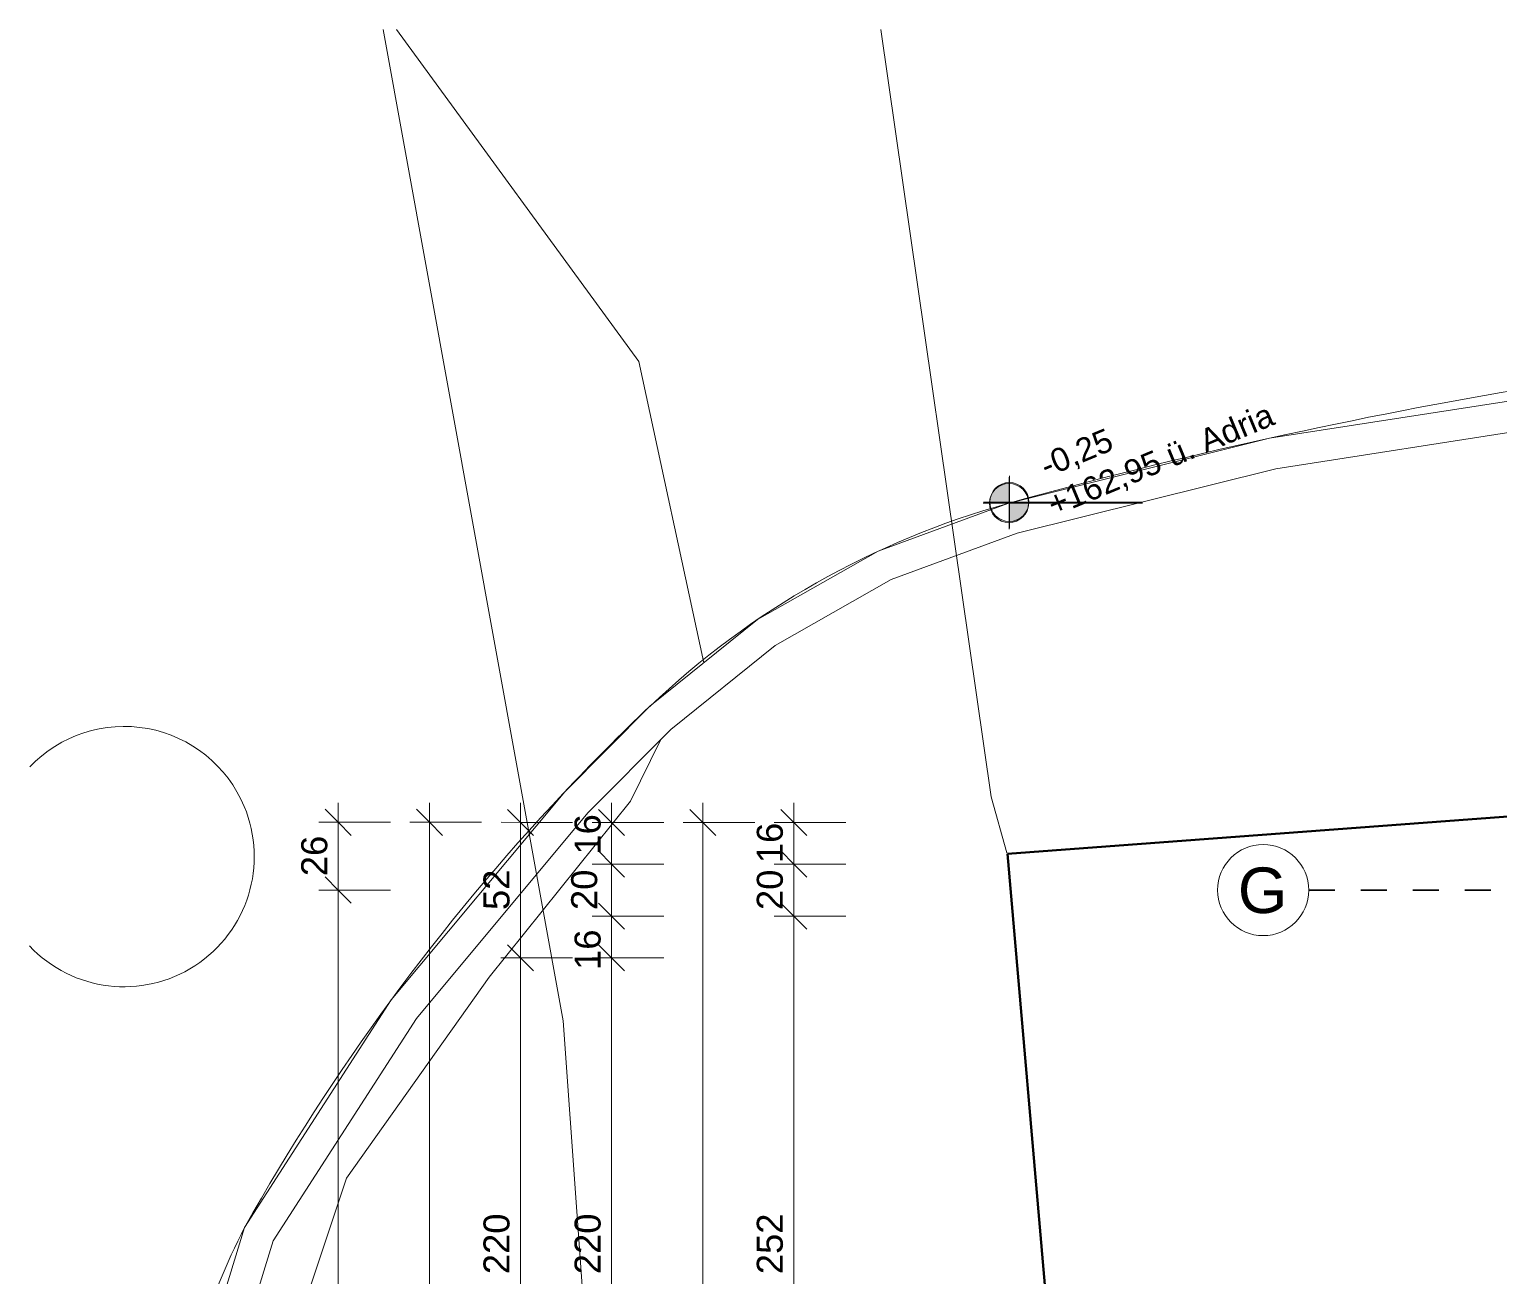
# Model space of a CAD drawing. Header units: metres. Extents: x -67.4 to -19.1, y 43.9 to 93.
# Drawn here: x -61.16 to -55.51, y 81.49 to 86.29 of the extents above; entities that cross this region are included whole.
import ezdxf

# ---------------------------------------------------------------- set-up
doc = ezdxf.new("R2010")
doc.units = ezdxf.units.M
doc.linetypes.add('Strich Punkt Mittel', pattern=[0.015875, 0.00635, -0.004763, 0, -0.004763])
for name, color, linetype, lineweight in [('A-DETL-THIN', 151, 'Continuous', 5), ('A_2D', 7, 'Continuous', 13), ('A_Bemassung-50_', 4, 'Continuous', 9), ('A_Bemassung_', 4, 'Continuous', 9), ('A_Beschriftung_', 7, 'Continuous', 9), ('A_Grundstuecksgrenze', 5, 'Continuous', 70), ('A_Raster_', 1, 'Continuous', 9), ('G-ANNO-DIMS_', 111, 'Continuous', 9), ('Geländevolumenkörper', 7, 'Continuous', 5), ('Sekundäre Höhenlinien', 250, 'Continuous', 5)]:
    doc.layers.add(name, color=color, linetype=linetype, lineweight=lineweight)
doc.styles.add('Arial_1', font='arial.ttf', dxfattribs={"height": 0.175})
doc.styles.add('Arial_2', font='arial.ttf', dxfattribs={"height": 0.09})
doc.styles.add('Arial_5', font='arial.ttf', dxfattribs={"height": 0.1})
doc.dimstyles.new('WGA-Bemaßung', dxfattribs={"dimscale": 0.3048, "dimtxt": 0.102026, "dimasz": 0.328084, "dimexe": 0.246063, "dimexo": 0.0625, "dimgap": 0.04101, "dimtad": 1, "dimdec": 1, "dimlfac": 100, "dimrnd": 0.5, "dimdsep": 46, "dimtxsty": 'Arial_5', "dimblk1": 'OBLIQUE', "dimblk2": 'OBLIQUE', "dimsah": 1, "dimcen": 0.09, "dimdle": 0.246063, "dimazin": 2, "dimtfac": 1, "dimtdec": 4, "dimtix": 1, "dimtmove": 0, "dimatfit": 3, "dimfxl": 0.656168, "dimfxlon": 1, "dimtvp": 1, "dimtolj": 1, "dimtzin": 0, "dimarcsym": 2})
doc.dimstyles.new('WGA-Bemaßung_2', dxfattribs={"dimscale": 0.3048, "dimtxt": 0.102026, "dimasz": 0.328084, "dimexe": 0.246063, "dimexo": 0.0625, "dimgap": 0.04101, "dimtad": 1, "dimdec": 1, "dimlfac": 100, "dimrnd": 0.5, "dimdsep": 46, "dimtxsty": 'Arial_5', "dimblk1": 'OBLIQUE', "dimblk2": 'OBLIQUE', "dimsah": 1, "dimcen": 0.09, "dimdle": 0.246063, "dimazin": 2, "dimtfac": 1, "dimtdec": 4, "dimtix": 1, "dimtmove": 2, "dimatfit": 3, "dimfxl": 0.656168, "dimfxlon": 1, "dimtvp": 1, "dimtolj": 1, "dimtzin": 0, "dimarcsym": 2})

# ---------------------------------------------------------------- blocks, each defined once
blk = doc.blocks.new('Family - ___-3180367-263_PP_00EG_BT2')
at = {"layer": 'A_Grundstuecksgrenze'}
for p, q in [((-20.9804, 98.8097), (-27.6064, 78.0779)), ((-15.6261, 97.0319), (-20.9804, 98.8097))]:
    blk.add_line(p, q, dxfattribs=at)
blk = doc.blocks.new('Raster - BS_Achse-112124-263_PP_00EG_BT2')
at = {"layer": 'A_Beschriftung_'}
blk.add_circle((0, 0), 0.0035, dxfattribs=at)
blk = doc.blocks.new('DIMBLOCK46-263_PP_00EG_BT2')
at = {"layer": 'A_Bemassung-50_', "transparency": 16777216}
for p, q in [((-59.9707, 83.3151), (-59.9708, 82.9801)), ((-59.9707, 83.2401), (-60.0457, 83.2401)), ((-59.9707, 83.2401), (-59.7707, 83.2401)), ((-59.9708, 82.9801), (-60.0458, 82.9801)), ((-59.9708, 82.9801), (-59.7708, 82.9801))]:
    blk.add_line(p, q, dxfattribs=at)
at = {"layer": 'A_Bemassung-50_', "lineweight": 35, "transparency": 16777216}
for p, q in [((-59.9707, 83.2401), (-60.0207, 83.2901)), ((-59.9707, 83.2401), (-59.9207, 83.1901)), ((-59.9708, 82.9801), (-60.0207, 83.0301)), ((-59.9708, 82.9801), (-59.9208, 82.9301))]:
    blk.add_line(p, q, dxfattribs=at)
at = {"layer": 'A_Bemassung-50_', "color": 0, "transparency": 16777216, "insert": (-60.1131, 83.0332), "char_height": 0.1, "width": 0.184588, "attachment_point": 1, "rotation": 90, "line_spacing_factor": 0.941778, "style": 'Arial_5'}
blk.add_mtext('26', dxfattribs=at)
blk = doc.blocks.new('_Oblique')
at = {"color": 0, "linetype": 'ByBlock', "lineweight": -2}
blk.add_line((-0.5, -0.5), (0.5, 0.5), dxfattribs=at)
blk = doc.blocks.new('DIMBLOCK47-263_PP_00EG_BT2')
at = {"layer": 'A_Bemassung-50_', "lineweight": 35, "transparency": 16777216}
for p, q in [((-59.9708, 82.9801), (-60.0207, 83.0301)), ((-59.9708, 82.9801), (-59.9208, 82.9301)), ((-59.971, 75.7869), (-60.021, 75.8369)), ((-59.971, 75.7869), (-59.921, 75.7369))]:
    blk.add_line(p, q, dxfattribs=at)
at = {"layer": 'A_Bemassung-50_', "transparency": 16777216}
for p, q in [((-59.9708, 82.9801), (-60.0458, 82.9801)), ((-59.9708, 82.9801), (-59.971, 75.7869)), ((-59.9708, 82.9801), (-59.7708, 82.9801)), ((-59.971, 75.7869), (-60.046, 75.7869)), ((-59.971, 75.7869), (-59.771, 75.7868))]:
    blk.add_line(p, q, dxfattribs=at)
at = {"layer": 'A_Bemassung-50_', "color": 0, "transparency": 16777216, "insert": (-60.1132, 79.21), "char_height": 0.1, "width": 0.416266, "attachment_point": 1, "rotation": 90, "line_spacing_factor": 0.941778, "style": 'Arial_5'}
blk.add_mtext('719,5', dxfattribs=at)
blk = doc.blocks.new('DIMBLOCK54-263_PP_00EG_BT2')
at = {"layer": 'A_Bemassung-50_', "transparency": 16777216}
for p, q in [((-59.6207, 83.3151), (-59.6218, 47.577)), ((-59.6207, 83.2401), (-59.6957, 83.2401)), ((-59.6207, 83.2401), (-59.4207, 83.2401)), ((-59.6218, 47.652), (-59.6968, 47.652)), ((-59.6218, 47.652), (-59.4218, 47.652))]:
    blk.add_line(p, q, dxfattribs=at)
at = {"layer": 'A_Bemassung-50_', "lineweight": 35, "transparency": 16777216}
for p, q in [((-59.6207, 83.2401), (-59.6707, 83.2901)), ((-59.6207, 83.2401), (-59.5707, 83.1901)), ((-59.6218, 47.652), (-59.6718, 47.702)), ((-59.6218, 47.652), (-59.5718, 47.602))]:
    blk.add_line(p, q, dxfattribs=at)
at = {"layer": 'A_Bemassung-50_', "color": 0, "transparency": 16777216, "insert": (-59.7636, 65.2922), "char_height": 0.1, "width": 0.369177, "attachment_point": 1, "rotation": 90, "line_spacing_factor": 0.941778, "style": 'Arial_5'}
blk.add_mtext('3559', dxfattribs=at)
blk = doc.blocks.new('DIMBLOCK55-263_PP_00EG_BT2')
at = {"layer": 'A_Bemassung-50_', "transparency": 16777216}
for p, q in [((-59.2707, 83.315), (-59.2708, 82.72)), ((-59.2707, 83.24), (-59.3457, 83.2401)), ((-59.2707, 83.24), (-59.0707, 83.24)), ((-59.2708, 82.72), (-59.3458, 82.7201)), ((-59.2708, 82.72), (-59.0708, 82.72))]:
    blk.add_line(p, q, dxfattribs=at)
at = {"layer": 'A_Bemassung-50_', "lineweight": 35, "transparency": 16777216}
for p, q in [((-59.2707, 83.24), (-59.3207, 83.29)), ((-59.2707, 83.24), (-59.2207, 83.19)), ((-59.2708, 82.72), (-59.3208, 82.77)), ((-59.2708, 82.72), (-59.2208, 82.67))]:
    blk.add_line(p, q, dxfattribs=at)
at = {"layer": 'A_Bemassung-50_', "color": 0, "transparency": 16777216, "insert": (-59.4131, 82.9031), "char_height": 0.1, "width": 0.184588, "attachment_point": 1, "rotation": 90, "line_spacing_factor": 0.941778, "style": 'Arial_5'}
blk.add_mtext('52', dxfattribs=at)
blk = doc.blocks.new('DIMBLOCK56-263_PP_00EG_BT2')
at = {"layer": 'A_Bemassung-50_', "lineweight": 35, "transparency": 16777216}
for p, q in [((-59.2708, 82.72), (-59.3208, 82.77)), ((-59.2708, 82.72), (-59.2208, 82.67)), ((-59.2708, 80.5194), (-59.3208, 80.5694)), ((-59.2708, 80.5194), (-59.2208, 80.4694))]:
    blk.add_line(p, q, dxfattribs=at)
at = {"layer": 'A_Bemassung-50_', "transparency": 16777216}
for p, q in [((-59.2708, 82.72), (-59.3458, 82.7201)), ((-59.2708, 82.72), (-59.2708, 80.5194)), ((-59.2708, 82.72), (-59.0708, 82.72)), ((-59.2708, 80.5194), (-59.3458, 80.5194)), ((-59.2708, 80.5194), (-59.0708, 80.5194))]:
    blk.add_line(p, q, dxfattribs=at)
at = {"layer": 'A_Bemassung-50_', "color": 0, "transparency": 16777216, "insert": (-59.4131, 81.5044), "char_height": 0.1, "width": 0.276883, "attachment_point": 1, "rotation": 90, "line_spacing_factor": 0.941778, "style": 'Arial_5'}
blk.add_mtext('220', dxfattribs=at)
blk = doc.blocks.new('DIMBLOCK104-263_PP_00EG_BT2')
at = {"layer": 'A_Bemassung-50_', "transparency": 16777216}
for p, q in [((-58.5709, 76.6466), (-58.5707, 83.315)), ((-58.5707, 83.24), (-58.6457, 83.24)), ((-58.5707, 83.24), (-58.3707, 83.24)), ((-58.5709, 76.6466), (-58.6459, 76.6467)), ((-58.5709, 76.6466), (-58.3709, 76.6466))]:
    blk.add_line(p, q, dxfattribs=at)
at = {"layer": 'A_Bemassung-50_', "lineweight": 35, "transparency": 16777216}
for p, q in [((-58.5707, 83.24), (-58.6207, 83.29)), ((-58.5707, 83.24), (-58.5207, 83.19)), ((-58.5709, 76.6466), (-58.6209, 76.6967)), ((-58.5709, 76.6466), (-58.5209, 76.5966))]:
    blk.add_line(p, q, dxfattribs=at)
at = {"layer": 'A_Bemassung-50_', "color": 0, "transparency": 16777216, "insert": (-58.7132, 79.7699), "char_height": 0.1, "width": 0.416266, "attachment_point": 1, "rotation": 90, "line_spacing_factor": 0.941778, "style": 'Arial_5'}
blk.add_mtext('659,5', dxfattribs=at)
blk = doc.blocks.new('DIMBLOCK132-263_PP_00EG_BT2')
at = {"layer": 'A_Bemassung-50_', "lineweight": 35, "transparency": 16777216}
for p, q in [((-58.9208, 82.72), (-58.9708, 82.77)), ((-58.9208, 82.72), (-58.8708, 82.67)), ((-58.9208, 80.5194), (-58.9708, 80.5694)), ((-58.9208, 80.5194), (-58.8708, 80.4694))]:
    blk.add_line(p, q, dxfattribs=at)
at = {"layer": 'A_Bemassung-50_', "transparency": 16777216}
for p, q in [((-58.9208, 82.72), (-58.9958, 82.72)), ((-58.9208, 80.5194), (-58.9208, 82.72)), ((-58.9208, 82.72), (-58.7208, 82.72)), ((-58.9208, 80.5194), (-58.9958, 80.5194)), ((-58.9208, 80.5194), (-58.7208, 80.5194))]:
    blk.add_line(p, q, dxfattribs=at)
at = {"layer": 'A_Bemassung-50_', "color": 0, "transparency": 16777216, "insert": (-59.0631, 81.5044), "char_height": 0.1, "width": 0.276883, "attachment_point": 1, "rotation": 90, "line_spacing_factor": 0.941778, "style": 'Arial_5'}
blk.add_mtext('220', dxfattribs=at)
blk = doc.blocks.new('DIMBLOCK133-263_PP_00EG_BT2')
at = {"layer": 'A_Bemassung-50_', "lineweight": 35, "transparency": 16777216}
for p, q in [((-58.9208, 82.88), (-58.9708, 82.93)), ((-58.9208, 82.88), (-58.8708, 82.83)), ((-58.9208, 82.72), (-58.9708, 82.77)), ((-58.9208, 82.72), (-58.8708, 82.67))]:
    blk.add_line(p, q, dxfattribs=at)
at = {"layer": 'A_Bemassung-50_', "transparency": 16777216}
for p, q in [((-58.9208, 82.88), (-58.9958, 82.88)), ((-58.9208, 82.72), (-58.9208, 82.88)), ((-58.9208, 82.88), (-58.7208, 82.88)), ((-58.9208, 82.72), (-58.9958, 82.72)), ((-58.9208, 82.72), (-58.7208, 82.72))]:
    blk.add_line(p, q, dxfattribs=at)
at = {"layer": 'A_Bemassung-50_', "color": 0, "transparency": 16777216, "insert": (-59.0631, 82.673), "char_height": 0.1, "width": 0.184588, "attachment_point": 1, "rotation": 90, "line_spacing_factor": 0.941778, "style": 'Arial_5'}
blk.add_mtext('16', dxfattribs=at)
blk = doc.blocks.new('DIMBLOCK134-263_PP_00EG_BT2')
at = {"layer": 'A_Bemassung-50_', "transparency": 16777216}
for p, q in [((-58.9207, 83.08), (-58.9957, 83.08)), ((-58.9208, 82.88), (-58.9207, 83.08)), ((-58.9207, 83.08), (-58.7207, 83.08)), ((-58.9208, 82.88), (-58.9958, 82.88)), ((-58.9208, 82.88), (-58.7208, 82.88))]:
    blk.add_line(p, q, dxfattribs=at)
at = {"layer": 'A_Bemassung-50_', "lineweight": 35, "transparency": 16777216}
for p, q in [((-58.9207, 83.08), (-58.9707, 83.13)), ((-58.9207, 83.08), (-58.8707, 83.03)), ((-58.9208, 82.88), (-58.9708, 82.93)), ((-58.9208, 82.88), (-58.8708, 82.83))]:
    blk.add_line(p, q, dxfattribs=at)
at = {"layer": 'A_Bemassung-50_', "color": 0, "transparency": 16777216, "insert": (-59.0762, 82.9031), "char_height": 0.1, "width": 0.184588, "attachment_point": 1, "rotation": 90, "line_spacing_factor": 0.941778, "style": 'Arial_5'}
blk.add_mtext('20', dxfattribs=at)
blk = doc.blocks.new('DIMBLOCK135-263_PP_00EG_BT2')
at = {"layer": 'A_Bemassung-50_', "transparency": 16777216}
for p, q in [((-58.9207, 83.08), (-58.9207, 83.315)), ((-58.9207, 83.24), (-58.9957, 83.24)), ((-58.9207, 83.24), (-58.7207, 83.24)), ((-58.9207, 83.08), (-58.9957, 83.08)), ((-58.9207, 83.08), (-58.7207, 83.08))]:
    blk.add_line(p, q, dxfattribs=at)
at = {"layer": 'A_Bemassung-50_', "lineweight": 35, "transparency": 16777216}
for p, q in [((-58.9207, 83.24), (-58.9707, 83.29)), ((-58.9207, 83.24), (-58.8707, 83.19)), ((-58.9207, 83.08), (-58.9707, 83.13)), ((-58.9207, 83.08), (-58.8707, 83.03))]:
    blk.add_line(p, q, dxfattribs=at)
at = {"layer": 'A_Bemassung-50_', "color": 0, "transparency": 16777216, "insert": (-59.0631, 83.116), "char_height": 0.1, "width": 0.184588, "attachment_point": 1, "rotation": 90, "line_spacing_factor": 0.941778, "style": 'Arial_5'}
blk.add_mtext('16', dxfattribs=at)
blk = doc.blocks.new('Höhenkoten - 018-7698952-263_PP_00EG_BT2')
at = {"layer": 'G-ANNO-DIMS_'}
h = blk.add_hatch(color=256, dxfattribs=at)
edge = h.paths.add_edge_path()
edge.add_line((0, 0), (0, 0.0015))
edge.add_arc((0, 0), 0.0015, 0, 90, ccw=False)
edge.add_line((0.0015, 0), (0, 0))
h = blk.add_hatch(color=256, dxfattribs=at)
edge = h.paths.add_edge_path()
edge.add_line((0, 0), (0, -0.0015))
edge.add_arc((0, 0), 0.0015, 180, 270, ccw=False)
edge.add_line((-0.0015, 0), (0, 0))
for p, q in [((0, 0), (0, 0.002)), ((-0.002, 0), (0.01024, 0)), ((0, 0), (0, -0.002))]:
    blk.add_line(p, q, dxfattribs=at)
blk.add_circle((0, 0), 0.0015, dxfattribs=at)
blk = doc.blocks.new('Höhenkoten - 018-55641-263_PP_00EG_BT2')
at = {"layer": 'G-ANNO-DIMS_'}
h = blk.add_hatch(color=256, dxfattribs=at)
edge = h.paths.add_edge_path()
edge.add_line((0, 0), (0, 0.0015))
edge.add_arc((0, 0), 0.0015, 0, 90, ccw=False)
edge.add_line((0.0015, 0), (0, 0))
h = blk.add_hatch(color=256, dxfattribs=at)
edge = h.paths.add_edge_path()
edge.add_line((0, 0), (0, -0.0015))
edge.add_arc((0, 0), 0.0015, 180, 270, ccw=False)
edge.add_line((-0.0015, 0), (0, 0))
for p, q in [((0, 0), (0, 0.002)), ((-0.002, 0), (0.01024, 0)), ((0, 0), (0, -0.002))]:
    blk.add_line(p, q, dxfattribs=at)
blk.add_circle((0, 0), 0.0015, dxfattribs=at)
blk = doc.blocks.new('DIMBLOCK309-263_PP_00EG_BT2')
at = {"layer": 'A_Bemassung-50_', "transparency": 16777216}
for p, q in [((-58.2207, 83.315), (-58.2207, 83.08)), ((-58.2207, 83.24), (-58.2957, 83.24)), ((-58.2207, 83.24), (-58.0207, 83.24)), ((-58.2207, 83.08), (-58.2957, 83.08)), ((-58.2207, 83.08), (-58.0207, 83.08))]:
    blk.add_line(p, q, dxfattribs=at)
at = {"layer": 'A_Bemassung-50_', "lineweight": 35, "transparency": 16777216}
for p, q in [((-58.2207, 83.24), (-58.2707, 83.29)), ((-58.2207, 83.24), (-58.1707, 83.19)), ((-58.2207, 83.08), (-58.2707, 83.13)), ((-58.2207, 83.08), (-58.1707, 83.03))]:
    blk.add_line(p, q, dxfattribs=at)
at = {"layer": 'A_Bemassung-50_', "color": 0, "transparency": 16777216, "insert": (-58.3631, 83.0831), "char_height": 0.1, "width": 0.184588, "attachment_point": 1, "rotation": 90, "line_spacing_factor": 0.941778, "style": 'Arial_5'}
blk.add_mtext('16', dxfattribs=at)
blk = doc.blocks.new('DIMBLOCK310-263_PP_00EG_BT2')
at = {"layer": 'A_Bemassung-50_', "transparency": 16777216}
for p, q in [((-58.2207, 83.08), (-58.2957, 83.08)), ((-58.2207, 83.08), (-58.2208, 82.88)), ((-58.2207, 83.08), (-58.0207, 83.08)), ((-58.2208, 82.88), (-58.2958, 82.88)), ((-58.2208, 82.88), (-58.0208, 82.88))]:
    blk.add_line(p, q, dxfattribs=at)
at = {"layer": 'A_Bemassung-50_', "lineweight": 35, "transparency": 16777216}
for p, q in [((-58.2207, 83.08), (-58.2707, 83.13)), ((-58.2207, 83.08), (-58.1707, 83.03)), ((-58.2208, 82.88), (-58.2708, 82.93)), ((-58.2208, 82.88), (-58.1708, 82.83))]:
    blk.add_line(p, q, dxfattribs=at)
at = {"layer": 'A_Bemassung-50_', "color": 0, "transparency": 16777216, "insert": (-58.3631, 82.9031), "char_height": 0.1, "width": 0.184588, "attachment_point": 1, "rotation": 90, "line_spacing_factor": 0.941778, "style": 'Arial_5'}
blk.add_mtext('20', dxfattribs=at)
blk = doc.blocks.new('DIMBLOCK311-263_PP_00EG_BT2')
at = {"layer": 'A_Bemassung-50_', "lineweight": 35, "transparency": 16777216}
for p, q in [((-58.2208, 82.88), (-58.2708, 82.93)), ((-58.2208, 82.88), (-58.1708, 82.83)), ((-58.2208, 80.3594), (-58.2708, 80.4094)), ((-58.2208, 80.3594), (-58.1708, 80.3094))]:
    blk.add_line(p, q, dxfattribs=at)
at = {"layer": 'A_Bemassung-50_', "transparency": 16777216}
for p, q in [((-58.2208, 82.88), (-58.2958, 82.88)), ((-58.2208, 82.88), (-58.2208, 80.3594)), ((-58.2208, 82.88), (-58.0208, 82.88)), ((-58.2208, 80.3594), (-58.2958, 80.3594)), ((-58.2208, 80.3594), (-58.0208, 80.3594))]:
    blk.add_line(p, q, dxfattribs=at)
at = {"layer": 'A_Bemassung-50_', "color": 0, "transparency": 16777216, "insert": (-58.3631, 81.5043), "char_height": 0.1, "width": 0.276883, "attachment_point": 1, "rotation": 90, "line_spacing_factor": 0.941778, "style": 'Arial_5'}
blk.add_mtext('252', dxfattribs=at)

msp = doc.modelspace()

# ---------------------------------------------------------------- linework, layer by layer
at = {"layer": 'A-DETL-THIN'}
for centre, radius, start, end in [((-52.2095, 65.788), 19.3846, 99.40042, 105.52587), ((-56.5243, 81.3194), 3.2649, 105.5259, 133.5524), ((-52.921, 77.5293), 8.4946, 133.5524, 136.72248), ((-52.921, 77.5293), 8.4946, 136.72248, 150.72412), ((-57.9903, 80.4765), 2.6331, 152.7234, 172.9842)]:
    msp.add_arc(centre, radius, start, end, dxfattribs=at)
at = {"layer": 'A_2D', "lineweight": 18}
for p, q in [((-59.107, 82.4773), (-59.799, 86.286)), ((-57.4623, 83.3382), (-57.8861, 86.286)), ((-57.4623, 83.3382), (-57.4029, 83.1227)), ((-56.4021, 44.7333), (-59.107, 82.4773))]:
    msp.add_line(p, q, dxfattribs=at)
at = {"layer": 'A_2D', "lineweight": 5}
for start, end in [(22.64, 136.4897), (223.3312, 22.64)]:
    msp.add_arc((-60.7936, 83.1085), 0.5, start, end, dxfattribs=at)
at = {"layer": 'A_Raster_', "linetype": 'Strich Punkt Mittel', "lineweight": 35}
msp.add_line((-56.2428, 82.98), (-35.1921, 82.9793), dxfattribs=at)
at = {"layer": 'Geländevolumenkörper', "color": 250}
for p, q in [((-50.914, 85.5684), (-56.3929, 84.7158)), ((-56.3692, 84.598), (-50.8912, 85.4505)), ((-56.3929, 84.7158), (-57.3983, 84.4652)), ((-57.3629, 84.3504), (-56.3692, 84.598)), ((-57.3983, 84.4652), (-57.8973, 84.2816)), ((-57.8467, 84.1724), (-57.3629, 84.3504)), ((-57.8973, 84.2816), (-58.36, 84.0195)), ((-58.2923, 83.9199), (-57.8467, 84.1724)), ((-58.36, 84.0195), (-58.7739, 83.6857)), ((-58.6935, 83.5964), (-58.2923, 83.9199)), ((-58.7739, 83.6857), (-59.1008, 83.3575)), ((-59.012, 83.2766), (-58.6935, 83.5964)), ((-59.1008, 83.3575), (-59.7671, 82.5581)), ((-59.6702, 82.4869), (-59.012, 83.2766)), ((-59.7671, 82.5581), (-60.3306, 81.6832)), ((-60.2208, 81.6322), (-59.6702, 82.4869)), ((-60.3306, 81.6832), (-60.6042, 80.7939)), ((-60.4825, 80.7816), (-60.2208, 81.6322))]:
    msp.add_line(p, q, dxfattribs=at)
at = {"layer": 'Sekundäre Höhenlinien'}
for p, q in [((-58.8161, 85.0105), (-59.747, 86.286)), ((-58.5659, 83.8534), (-58.8161, 85.0105)), ((-58.8481, 83.3208), (-58.7335, 83.5562)), ((-59.3911, 82.6453), (-58.8481, 83.3208)), ((-59.9397, 81.8729), (-59.3911, 82.6453)), ((-60.2026, 81.0833), (-59.9397, 81.8729))]:
    msp.add_line(p, q, dxfattribs=at)

# ---------------------------------------------------------------- block references
at = {"layer": 'A_Beschriftung_', "xscale": 49.99999999999998, "yscale": 49.99999999999998, "zscale": 49.99999999999998, "rotation": 269.9982758784547}
msp.add_blockref('Raster - BS_Achse-112124-263_PP_00EG_BT2', (-56.4178, 82.98), dxfattribs=at)
at = {"layer": 'A_Grundstuecksgrenze', "rotation": 22.64000000000043}
msp.add_blockref('Family - ___-3180367-263_PP_00EG_BT2', (0, 0), dxfattribs=at)
at = {"layer": 'G-ANNO-DIMS_', "extrusion": (0, 0, -1), "xscale": 49.99999999999998, "yscale": 49.99999999999998, "zscale": 49.99999999999998, "rotation": 180}
for name, p in [('Höhenkoten - 018-7698952-263_PP_00EG_BT2', (57.394, 84.4663)), ('Höhenkoten - 018-55641-263_PP_00EG_BT2', (57.3928, 84.4706))]:
    msp.add_blockref(name, p, dxfattribs=at)

# ---------------------------------------------------------------- texts
at = {"layer": 'A_Beschriftung_', "insert": (-56.515, 83.0666), "char_height": 0.175, "width": 0.232489, "attachment_point": 1, "style": 'Arial_1'}
msp.add_mtext('G', dxfattribs=at)
at = {"layer": 'G-ANNO-DIMS_', "char_height": 0.09, "attachment_point": 1, "rotation": 22.64, "line_spacing_factor": 0.941778, "style": 'Arial_2'}
for s, insert, width in [('+162,95 ü. Adria', (-57.2566, 84.4971), 1.107329), ('-0,25', (-57.285, 84.6467), 0.342666)]:
    msp.add_mtext(s, dxfattribs=dict(at, insert=insert, width=width))

# ---------------------------------------------------------------- dimensions: what is measured, and where the dimension line sits
at = {"layer": 'A_Bemassung_'}
for base, p1, p2, override, picture, middle in [((-59.9708, 82.9801), (-59.7707, 83.2401), (-59.7708, 82.9801), {"dimpost": '<>', "dimfxl": 0.26}, 'DIMBLOCK46-263_PP_00EG_BT2', (-60.0343, 83.1101)), ((-59.6218, 47.652), (-59.4207, 83.2401), (-59.4218, 47.652), {"dimpost": '<>', "dimfxl": 35.588041}, 'DIMBLOCK54-263_PP_00EG_BT2', (-59.6849, 65.446)), ((-59.2708, 82.72), (-59.0707, 83.24), (-59.0708, 82.72), {"dimpost": '<>', "dimfxl": 0.52}, 'DIMBLOCK55-263_PP_00EG_BT2', (-59.3343, 82.9801)), ((-58.5707, 83.24), (-58.3709, 76.6466), (-58.3707, 83.24), {"dimpost": '<>', "dimfxl": 6.593378}, 'DIMBLOCK104-263_PP_00EG_BT2', (-58.6344, 79.9433)), ((-58.2207, 83.08), (-58.0207, 83.24), (-58.0207, 83.08), {"dimpost": '<>', "dimfxl": 0.16}, 'DIMBLOCK309-263_PP_00EG_BT2', (-58.2843, 83.16)), ((-58.2208, 82.88), (-58.0207, 83.08), (-58.0208, 82.88), {"dimpost": '<>', "dimfxl": 0.2}, 'DIMBLOCK310-263_PP_00EG_BT2', (-58.2843, 82.98)), ((-59.971, 75.7869), (-59.7708, 82.9801), (-59.771, 75.7868), {"dimpost": '<>', "dimfxl": 7.193216}, 'DIMBLOCK47-263_PP_00EG_BT2', (-60.0344, 79.3835)), ((-58.2208, 80.3594), (-58.0208, 82.88), (-58.0208, 80.3594), {"dimpost": '<>', "dimfxl": 2.520604}, 'DIMBLOCK311-263_PP_00EG_BT2', (-58.2843, 81.6197)), ((-59.2708, 80.5194), (-59.0708, 82.72), (-59.0708, 80.5194), {"dimpost": '<>', "dimfxl": 2.200604}, 'DIMBLOCK56-263_PP_00EG_BT2', (-59.3343, 81.6197)), ((-58.9208, 82.72), (-58.7208, 80.5194), (-58.7208, 82.72), {"dimpost": '<>', "dimfxl": 2.200604}, 'DIMBLOCK132-263_PP_00EG_BT2', (-58.9843, 81.6197))]:
    dim = msp.add_linear_dim(base=base, p1=p1, p2=p2, angle=89.9983, dimstyle='WGA-Bemaßung', override=override, dxfattribs=at)
    dim.commit()
    dim.dimension.update_dxf_attribs({"geometry": picture, "text_midpoint": middle})
for base, p1, p2, override, picture, middle in [((-58.9207, 83.24), (-58.7207, 83.08), (-58.7207, 83.24), {"dimpost": '<>', "dimfxl": 0.16}, 'DIMBLOCK135-263_PP_00EG_BT2', (-58.9964, 83.2083)), ((-58.9207, 83.08), (-58.7208, 82.88), (-58.7207, 83.08), {"dimpost": '<>', "dimfxl": 0.2}, 'DIMBLOCK134-263_PP_00EG_BT2', (-59.0095, 82.9954)), ((-58.9208, 82.88), (-58.7208, 82.72), (-58.7208, 82.88), {"dimpost": '<>', "dimfxl": 0.16}, 'DIMBLOCK133-263_PP_00EG_BT2', (-58.9964, 82.7653))]:
    dim = msp.add_linear_dim(base=base, p1=p1, p2=p2, angle=89.9983, dimstyle='WGA-Bemaßung_2', override=override, dxfattribs=at)
    dim.commit()
    dim.dimension.update_dxf_attribs({"geometry": picture, "text_midpoint": middle, "dimtype": 160, "text_rotation": 90})

doc.saveas('drawing.dxf')
